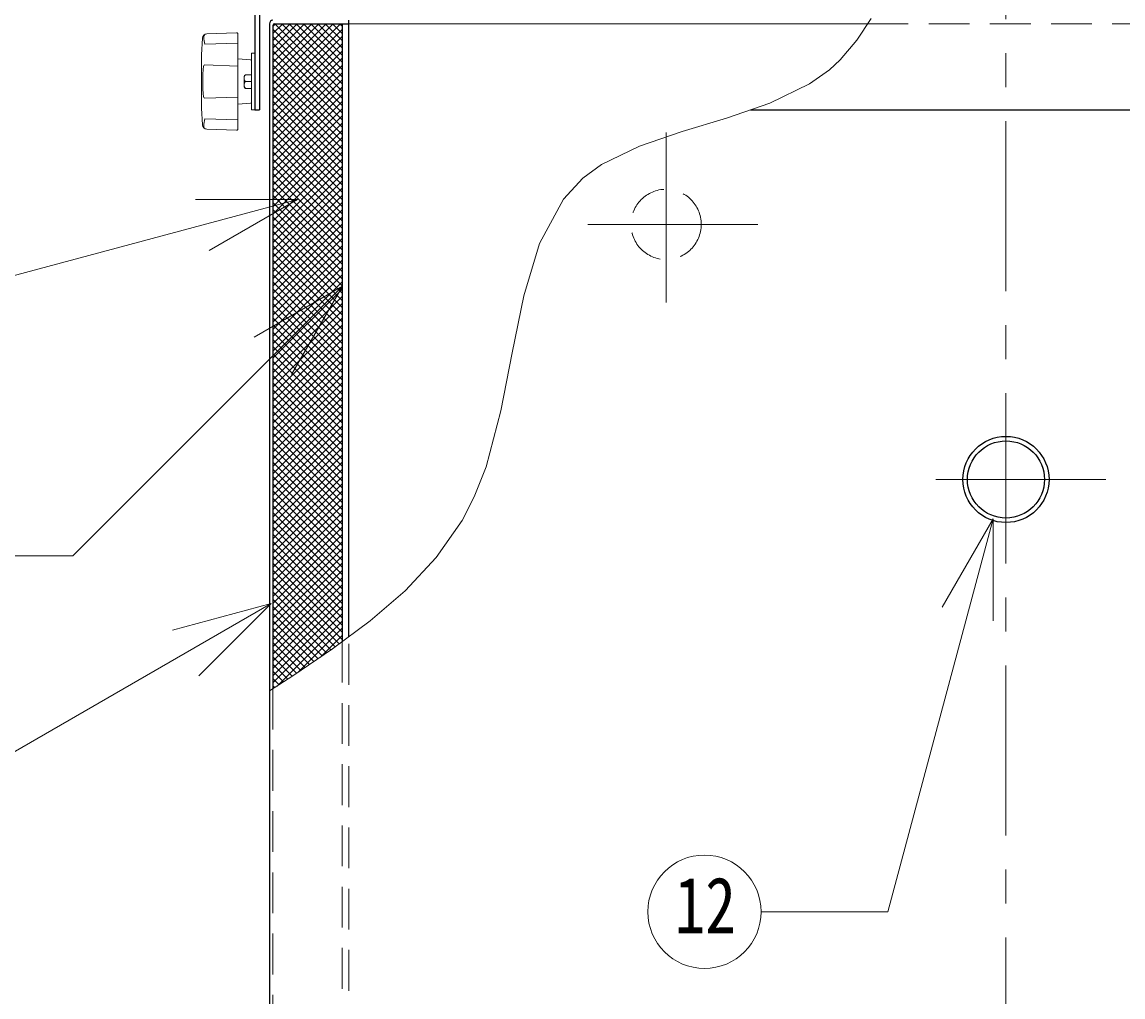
# Model space of a CAD drawing. Units: millimetres at full size, sheet at 1:15; details may follow other scales. Extents: x -3184 to 2891, y -2037 to 2178.
# Drawn here: x -2580.9 to -2095.1, y -590.9 to -160.9 of the extents above; entities that cross this region are included whole.
import ezdxf
from ezdxf.enums import TextEntityAlignment as Align

# ---------------------------------------------------------------- set-up
doc = ezdxf.new("R2010")
doc.units = ezdxf.units.MM
doc.header["$LTSCALE"] = 15
doc.linetypes.add('CHAIN1', pattern=[8, 5, -1, 1, -1])
doc.linetypes.add('DASHED1', pattern=[1.8, 1.2, -0.6])
doc.layers.add('0-0', color=7, linetype='Continuous', lineweight=18)
doc.styles.add('ＭＳ ゴシック', font='')
doc.styles.get('ＭＳ ゴシック').set_extended_font_data('MS Gothic')

msp = doc.modelspace()

# ---------------------------------------------------------------- linework, layer by layer
at = {"layer": '0-0', "color": 4, "linetype": 'CHAIN1', "lineweight": 9}
for p, q in [((-2146.7, -84.63), (-2146.7, -1162.13)), ((-2296.7, -209.63), (-2296.7, -290.63)), ((-2256.2, -250.13), (-2337.2, -250.13)), ((-2102.7, -362.63), (-2190.7, -362.63))]:
    msp.add_line(p, q, dxfattribs=at)
at = {"layer": '0-0', "color": 5, "lineweight": 25}
for p, q in [((-2478.2, -121.63), (-2478.2, -199.63)), ((-2476.2, -122.63), (-2476.2, -199.63)), ((-2436.7, -432.02), (-2436.7, -160.13)), ((-2471.7, -161.63), (-2471.7, -1082.63)), ((-2470.2, -162.38), (-2470.2, -454.92)), ((-2469.45, -161.63), (-2436.7, -161.63)), ((-2439.7, -161.63), (-2439.7, -434.24)), ((-2478.2, -199.63), (-2476.2, -199.63)), ((-2259.39, -199.63), (-1815.2, -199.63))]:
    msp.add_line(p, q, dxfattribs=at)
at = {"layer": '0-0', "color": 4, "lineweight": 9}
for p, q in [((-2470.2, -191.46), (-2440.37, -161.63)), ((-2470.2, -188.27), (-2443.56, -161.63)), ((-2470.2, -185.09), (-2446.74, -161.63)), ((-2470.2, -181.91), (-2449.92, -161.63)), ((-2470.2, -178.73), (-2453.1, -161.63)), ((-2470.2, -175.55), (-2456.28, -161.63)), ((-2470.2, -172.37), (-2459.47, -161.63)), ((-2470.2, -169.18), (-2462.65, -161.63)), ((-2470.2, -166), (-2465.83, -161.63)), ((-2470.2, -162.82), (-2469.01, -161.63)), ((-2470.2, -164.03), (-2439.7, -194.53)), ((-2470.2, -194.64), (-2439.7, -164.14)), ((-2469.42, -161.63), (-2439.7, -191.35)), ((-2466.24, -161.63), (-2439.7, -188.17)), ((-2463.06, -161.63), (-2439.7, -184.99)), ((-2459.88, -161.63), (-2439.7, -181.8)), ((-2456.69, -161.63), (-2439.7, -178.62)), ((-2453.51, -161.63), (-2439.7, -175.44)), ((-2450.33, -161.63), (-2439.7, -172.26)), ((-2447.15, -161.63), (-2439.7, -169.08)), ((-2443.97, -161.63), (-2439.7, -165.89)), ((-2440.78, -161.63), (-2439.7, -162.71)), ((-2207.79, -161.63), (-2436.7, -161.63)), ((-2470.2, -167.21), (-2439.7, -197.71)), ((-2470.2, -197.82), (-2439.7, -167.32)), ((-2470.2, -170.4), (-2439.7, -200.9)), ((-2470.2, -201), (-2439.7, -170.5)), ((-2470.2, -173.58), (-2439.7, -204.08)), ((-2470.2, -204.18), (-2439.7, -173.68)), ((-2470.2, -176.76), (-2439.7, -207.26)), ((-2470.2, -207.37), (-2439.7, -176.87)), ((-2470.2, -179.94), (-2439.7, -210.44)), ((-2470.2, -210.55), (-2439.7, -180.05)), ((-2470.2, -183.12), (-2439.7, -213.62)), ((-2470.2, -213.73), (-2439.7, -183.23)), ((-2470.2, -186.3), (-2439.7, -216.8)), ((-2470.2, -216.91), (-2439.7, -186.41)), ((-2470.2, -189.49), (-2439.7, -219.99)), ((-2470.2, -220.09), (-2439.7, -189.59)), ((-2470.2, -192.67), (-2439.7, -223.17)), ((-2470.2, -223.28), (-2439.7, -192.78)), ((-2470.2, -195.85), (-2439.7, -226.35)), ((-2470.2, -226.46), (-2439.7, -195.96)), ((-2470.2, -199.03), (-2439.7, -229.53)), ((-2470.2, -229.64), (-2439.7, -199.14)), ((-2470.2, -202.21), (-2439.7, -232.71)), ((-2470.2, -232.82), (-2439.7, -202.32)), ((-2470.2, -205.4), (-2439.7, -235.9)), ((-2470.2, -236), (-2439.7, -205.5)), ((-2470.2, -208.58), (-2439.7, -239.08)), ((-2470.2, -239.19), (-2439.7, -208.69)), ((-2470.2, -211.76), (-2439.7, -242.26)), ((-2470.2, -242.37), (-2439.7, -211.87)), ((-2470.2, -214.94), (-2439.7, -245.44)), ((-2470.2, -245.55), (-2439.7, -215.05)), ((-2470.2, -218.12), (-2439.7, -248.62)), ((-2470.2, -248.73), (-2439.7, -218.23)), ((-2470.2, -221.31), (-2439.7, -251.81)), ((-2470.2, -251.91), (-2439.7, -221.41)), ((-2470.2, -224.49), (-2439.7, -254.99)), ((-2470.2, -255.1), (-2439.7, -224.6)), ((-2470.2, -227.67), (-2439.7, -258.17)), ((-2470.2, -258.28), (-2439.7, -227.78)), ((-2470.2, -230.85), (-2439.7, -261.35)), ((-2470.2, -261.46), (-2439.7, -230.96)), ((-2470.2, -234.03), (-2439.7, -264.53)), ((-2470.2, -264.64), (-2439.7, -234.14)), ((-2470.2, -237.22), (-2439.7, -267.72)), ((-2470.2, -267.82), (-2439.7, -237.32)), ((-2470.2, -240.4), (-2439.7, -270.9)), ((-2470.2, -271.01), (-2439.7, -240.51)), ((-2470.2, -243.58), (-2439.7, -274.08)), ((-2470.2, -274.19), (-2439.7, -243.69)), ((-2470.2, -246.76), (-2439.7, -277.26)), ((-2470.2, -277.37), (-2439.7, -246.87)), ((-2470.2, -249.94), (-2439.7, -280.44)), ((-2470.2, -280.55), (-2439.7, -250.05)), ((-2470.2, -253.13), (-2439.7, -283.63)), ((-2470.2, -283.73), (-2439.7, -253.23)), ((-2470.2, -256.31), (-2439.7, -286.81)), ((-2470.2, -286.92), (-2439.7, -256.42)), ((-2470.2, -259.49), (-2439.7, -289.99)), ((-2470.2, -290.1), (-2439.7, -259.6)), ((-2470.2, -262.67), (-2439.7, -293.17)), ((-2470.2, -293.28), (-2439.7, -262.78)), ((-2470.2, -265.85), (-2439.7, -296.35)), ((-2470.2, -296.46), (-2439.7, -265.96)), ((-2470.2, -269.04), (-2439.7, -299.54)), ((-2470.2, -299.64), (-2439.7, -269.14)), ((-2470.2, -272.22), (-2439.7, -302.72)), ((-2470.2, -302.83), (-2439.7, -272.33)), ((-2470.2, -275.4), (-2439.7, -305.9)), ((-2470.2, -306.01), (-2439.7, -275.51)), ((-2470.2, -278.58), (-2439.7, -309.08)), ((-2470.2, -309.19), (-2439.7, -278.69)), ((-2470.2, -281.76), (-2439.7, -312.26)), ((-2470.2, -312.37), (-2439.7, -281.87)), ((-2470.2, -284.95), (-2439.7, -315.45)), ((-2470.2, -315.55), (-2439.7, -285.05)), ((-2470.2, -288.13), (-2439.7, -318.63)), ((-2470.2, -318.74), (-2439.7, -288.24)), ((-2470.2, -291.31), (-2439.7, -321.81)), ((-2470.2, -321.92), (-2439.7, -291.42)), ((-2470.2, -294.49), (-2439.7, -324.99)), ((-2470.2, -325.1), (-2439.7, -294.6)), ((-2470.2, -297.67), (-2439.7, -328.17)), ((-2470.2, -328.28), (-2439.7, -297.78)), ((-2470.2, -300.86), (-2439.7, -331.36)), ((-2470.2, -331.46), (-2439.7, -300.96)), ((-2470.2, -304.04), (-2439.7, -334.54)), ((-2470.2, -334.65), (-2439.7, -304.15)), ((-2470.2, -307.22), (-2439.7, -337.72)), ((-2470.2, -337.83), (-2439.7, -307.33)), ((-2470.2, -310.4), (-2439.7, -340.9)), ((-2470.2, -341.01), (-2439.7, -310.51)), ((-2470.2, -313.58), (-2439.7, -344.08)), ((-2470.2, -344.19), (-2439.7, -313.69)), ((-2470.2, -316.77), (-2439.7, -347.27)), ((-2470.2, -347.37), (-2439.7, -316.87)), ((-2470.2, -319.95), (-2439.7, -350.45)), ((-2470.2, -350.56), (-2439.7, -320.06)), ((-2470.2, -323.13), (-2439.7, -353.63)), ((-2470.2, -353.74), (-2439.7, -323.24)), ((-2470.2, -326.31), (-2439.7, -356.81)), ((-2470.2, -356.92), (-2439.7, -326.42)), ((-2470.2, -329.49), (-2439.7, -359.99)), ((-2470.2, -360.1), (-2439.7, -329.6)), ((-2470.2, -332.68), (-2439.7, -363.18)), ((-2470.2, -363.28), (-2439.7, -332.78)), ((-2470.2, -335.86), (-2439.7, -366.36)), ((-2470.2, -366.47), (-2439.7, -335.97)), ((-2470.2, -339.04), (-2439.7, -369.54)), ((-2470.2, -369.65), (-2439.7, -339.15)), ((-2470.2, -342.22), (-2439.7, -372.72)), ((-2470.2, -372.83), (-2439.7, -342.33)), ((-2470.2, -345.4), (-2439.7, -375.9)), ((-2470.2, -376.01), (-2439.7, -345.51)), ((-2470.2, -348.59), (-2439.7, -379.09)), ((-2470.2, -379.19), (-2439.7, -348.69)), ((-2470.2, -351.77), (-2439.7, -382.27)), ((-2470.2, -382.38), (-2439.7, -351.88)), ((-2470.2, -354.95), (-2439.7, -385.45)), ((-2470.2, -385.56), (-2439.7, -355.06)), ((-2470.2, -358.13), (-2439.7, -388.63)), ((-2470.2, -388.74), (-2439.7, -358.24)), ((-2470.2, -361.31), (-2439.7, -391.81)), ((-2470.2, -391.92), (-2439.7, -361.42)), ((-2470.2, -364.5), (-2439.7, -395)), ((-2470.2, -395.1), (-2439.7, -364.6)), ((-2470.2, -367.68), (-2439.7, -398.18)), ((-2470.2, -398.29), (-2439.7, -367.79)), ((-2470.2, -370.86), (-2439.7, -401.36)), ((-2470.2, -401.47), (-2439.7, -370.97)), ((-2470.2, -374.04), (-2439.7, -404.54)), ((-2470.2, -404.65), (-2439.7, -374.15)), ((-2470.2, -377.22), (-2439.7, -407.72)), ((-2470.2, -407.83), (-2439.7, -377.33)), ((-2470.2, -380.41), (-2439.7, -410.91)), ((-2470.2, -411.01), (-2439.7, -380.51)), ((-2470.2, -383.59), (-2439.7, -414.09)), ((-2470.2, -414.2), (-2439.7, -383.7)), ((-2470.2, -386.77), (-2439.7, -417.27)), ((-2470.2, -417.38), (-2439.7, -386.88)), ((-2470.2, -389.95), (-2439.7, -420.45)), ((-2470.2, -420.56), (-2439.7, -390.06)), ((-2470.2, -393.13), (-2439.7, -423.63)), ((-2470.2, -423.74), (-2439.7, -393.24)), ((-2470.2, -396.32), (-2439.7, -426.82)), ((-2470.2, -426.92), (-2439.7, -396.42)), ((-2470.2, -399.5), (-2439.7, -430)), ((-2470.2, -430.11), (-2439.7, -399.61)), ((-2470.2, -402.68), (-2439.7, -433.18)), ((-2470.2, -433.29), (-2439.7, -402.79)), ((-2470.2, -405.86), (-2440.92, -435.14)), ((-2470.2, -436.47), (-2439.7, -405.97)), ((-2470.2, -409.04), (-2442.75, -436.5)), ((-2470.2, -439.65), (-2439.7, -409.15)), ((-2470.2, -412.23), (-2444.6, -437.83)), ((-2470.2, -442.83), (-2439.7, -412.33)), ((-2470.2, -415.41), (-2446.5, -439.11)), ((-2470.2, -446.02), (-2439.7, -415.52)), ((-2470.2, -418.59), (-2448.4, -440.39)), ((-2470.2, -449.2), (-2439.7, -418.7)), ((-2470.2, -421.77), (-2450.3, -441.68)), ((-2470.2, -452.38), (-2439.7, -421.88)), ((-2470.2, -424.95), (-2452.2, -442.96)), ((-2468.36, -453.72), (-2439.7, -425.06)), ((-2470.2, -428.14), (-2454.1, -444.24)), ((-2470.2, -431.32), (-2456, -445.52)), ((-2459.04, -447.58), (-2439.7, -428.24)), ((-2449.24, -440.96), (-2439.7, -431.43)), ((-2470.2, -434.5), (-2457.89, -446.81)), ((-2470.2, -437.68), (-2459.79, -448.09)), ((-2470.2, -440.86), (-2461.7, -449.37)), ((-2470.2, -444.05), (-2463.62, -450.63)), ((-2470.2, -447.23), (-2465.55, -451.88)), ((-2470.2, -450.41), (-2467.47, -453.14)), ((-2470.2, -453.59), (-2469.4, -454.39))]:
    msp.add_line(p, q, dxfattribs=at)
at = {"layer": '0-0', "linetype": 'DASHED1'}
for p, q in [((-2207.79, -161.63), (-1823.95, -161.63)), ((-2436.7, -1047.13), (-2436.7, -432.02)), ((-2439.7, -434.24), (-2439.7, -1050.13)), ((-2470.2, -454.92), (-2470.2, -1081.88))]:
    msp.add_line(p, q, dxfattribs=at)
at = {"layer": '0-0'}
for p, q in [((-2501.69, -175.37), (-2501.3, -167.98)), ((-2486.22, -165.67), (-2499.37, -166.09)), ((-2485.7, -208.09), (-2485.7, -166.17)), ((-2485.7, -170.2), (-2500.25, -170.68)), ((-2479.7, -174.63), (-2478.2, -174.63)), ((-2501.7, -198.37), (-2501.7, -175.89)), ((-2480.16, -177.59), (-2485.7, -177.13)), ((-2485.7, -180.28), (-2500.25, -179.79)), ((-2482.33, -184.13), (-2479.7, -184.13)), ((-2482.95, -184.78), (-2482.95, -189.48)), ((-2482.33, -187.13), (-2479.7, -187.13)), ((-2485.7, -193.98), (-2500.25, -194.47)), ((-2482.33, -190.13), (-2479.7, -190.13)), ((-2501.69, -198.89), (-2501.3, -206.28)), ((-2480.16, -196.67), (-2485.7, -197.13)), ((-2485.7, -204.06), (-2500.25, -203.58)), ((-2486.22, -208.59), (-2499.37, -208.17)), ((-2459.37, -239.2), (-2608.22, -279.09)), ((-2459.37, -239.2), (-2504.37, -239.2)), ((-2459.37, -239.2), (-2498.34, -261.7)), ((-2439.57, -277.34), (-2558.56, -396.33)), ((-2439.57, -277.34), (-2478.54, -299.84)), ((-2439.57, -277.34), (-2462.07, -316.31)), ((-2152.37, -379.97), (-2198.81, -553.3)), ((-2152.37, -379.97), (-2174.87, -418.94)), ((-2152.37, -379.97), (-2152.37, -424.97)), ((-2627.52, -396.33), (-2558.56, -396.33)), ((-2471.05, -417.37), (-2593.62, -488.13)), ((-2471.05, -417.37), (-2514.52, -429.02)), ((-2471.05, -417.37), (-2502.87, -449.19)), ((-2254.75, -553.3), (-2198.81, -553.3))]:
    msp.add_line(p, q, dxfattribs=at)
for points in [[(-2206.24, -159.25), (-2212.52, -168.89), (-2219.8, -177.48), (-2224.57, -181.89), (-2233.41, -188.19), (-2250.87, -196.7), (-2270.03, -203.28), (-2289.64, -209.17), (-2308.44, -215.59), (-2325.16, -223.77), (-2333.42, -229.81), (-2341.91, -239.01), (-2352.52, -258.59), (-2359.52, -281.65), (-2364.65, -306.71), (-2369.61, -332.32), (-2376.15, -357.01), (-2381.34, -370.34), (-2386.74, -380.72), (-2398.16, -397.05), (-2411.83, -411.69), (-2427.26, -425.01), (-2443.95, -437.39), (-2461.41, -449.18), (-2471.7, -455.9)], [(-2479.7, -174.63), (-2479.7, -199.63), (-2478.2, -199.63)]]:
    msp.add_lwpolyline(points, dxfattribs=at)
at = {"layer": '0-0', "color": 4, "linetype": 'DASHED1', "lineweight": 9}
msp.add_circle((-2296.7, -250.13), 15.5, dxfattribs=at)
at = {"layer": '0-0', "color": 5, "lineweight": 25}
for radius in [19, 17]:
    msp.add_circle((-2146.7, -362.63), radius, dxfattribs=at)
at = {"layer": '0-0'}
msp.add_circle((-2279.75, -553.3), 25, dxfattribs=at)
at = {"layer": '0-0', "color": 5, "lineweight": 25}
for centre, radius in [((-2470.2, -161.63), 1.5), ((-2469.45, -162.38), 0.75)]:
    msp.add_arc(centre, radius, 90, 180, dxfattribs=at)
at = {"layer": '0-0'}
for centre, radius, start, end in [((-2499.3, -168.09), 2, 91.8458, 176.9809), ((-2498.63, -167.63), 2.07, 141.267, 176.9724), ((-2490.74, -167.71), 9.96, 178.9094, 197.38), ((-2486.2, -166.17), 0.5, 0, 91.8458), ((-2491.7, -175.89), 10, 176.9809, 180), ((-2480.2, -178.09), 0.5, 0, 85.2364), ((-2446.87, -187.13), 54.34, 172.7013, 187.2987), ((-2500.27, -180.29), 0.5, 88.0909, 172.7013), ((-2481.39, -185.66), 1.79, 121.6281, 150.7594), ((-2480.85, -185.63), 2.11, 134.6245, 225.3755), ((-2480.85, -188.63), 2.11, 134.6245, 225.3755), ((-2481.39, -188.6), 1.79, 209.2406, 238.3719), ((-2500.27, -193.97), 0.5, 187.2987, 271.9092), ((-2491.7, -198.37), 10, 180, 183.0191), ((-2480.2, -196.17), 0.5, 274.7636, 0), ((-2490.74, -206.55), 9.96, 162.62, 181.0906), ((-2499.3, -206.17), 2, 183.0191, 268.1542), ((-2498.63, -206.63), 2.07, 183.0276, 218.733), ((-2486.2, -208.09), 0.5, 268.1542, 0)]:
    msp.add_arc(centre, radius, start, end, dxfattribs=at)

# ---------------------------------------------------------------- texts
at = {"layer": '0-0', "style": 'ＭＳ ゴシック', "width": 0.8}
msp.add_text('12', height=24.74, dxfattribs=at).set_placement((-2292.87, -570.18), align=Align.BOTTOM_LEFT)

doc.saveas('drawing.dxf')
